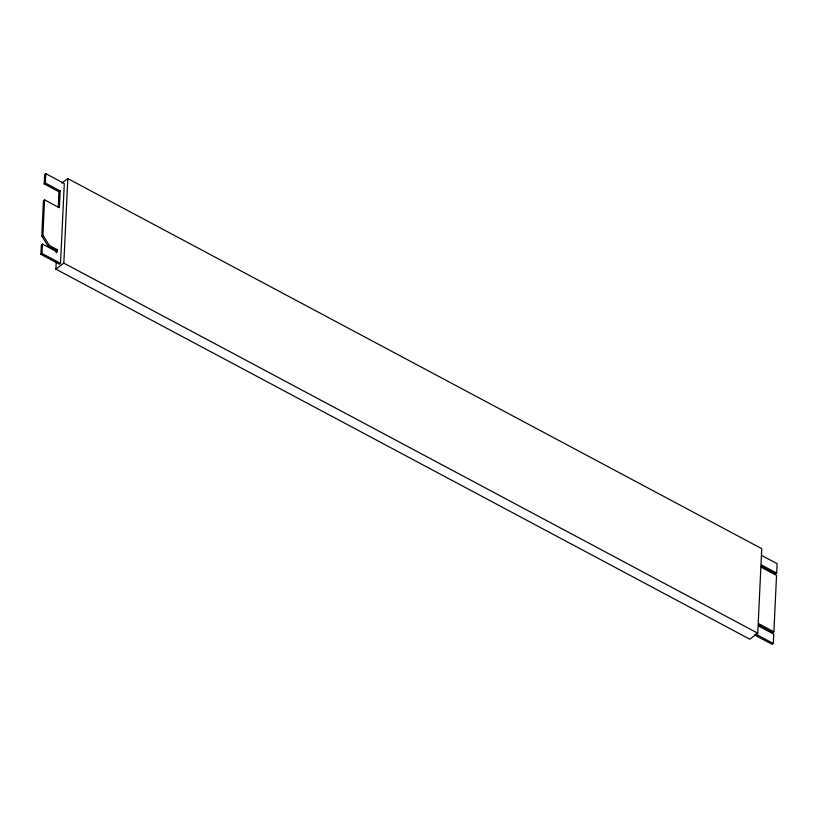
<?xml version="1.0" encoding="UTF-8"?>
<svg xmlns="http://www.w3.org/2000/svg" width="818" height="818" viewBox="0 0 818 818"><rect width="100%" height="100%" fill="white"/><g stroke="black" fill="none" stroke-linecap="round" stroke-linejoin="round"><path stroke-width="1.23" d="M40.9 254.337L41.34 244.95L42.475 244.091L57.27 251.985L57.383 249.735L49.254 245.4L42.904 235.042L44.561 199.848L59.356 207.741L60.154 190.931L45.358 183.038L45.798 173.651L64.295 183.508L60.532 263.345L59.397 264.204L40.9 254.337L42.035 253.478L42.475 244.091M56.135 252.844L56.248 250.594L48.119 246.259L41.769 235.911L43.426 200.707L44.561 199.848M58.282 207.404L59.019 191.79L44.223 183.897L44.663 174.51L45.798 173.651M61.851 183.099L67.812 178.58L761.742 548.663L757.754 633.193L749.82 639.216L55.88 269.132L56.237 261.566M58.978 203.529L59.336 195.952M55.88 269.132L63.824 263.11L67.812 178.58M754.441 634.88L772.202 644.349L773.337 643.49L773.777 634.103L758.685 626.046L758.787 623.705L773.889 631.752L772.754 632.611L758.736 625.136M773.889 631.752L776.548 575.402L761.446 567.344L761.558 565.003L776.66 573.05L775.525 573.909L761.507 566.434M776.66 573.05L777.1 563.663L761.558 555.371M44.223 183.897L45.358 183.038M59.019 191.79L60.154 190.931M41.769 235.911L42.904 235.042M48.119 246.259L49.254 245.4M56.248 250.594L57.383 249.735M63.824 263.11L757.754 633.193M42.035 253.478L60.532 263.345M755.576 634.022L773.337 643.49"/></g></svg>
